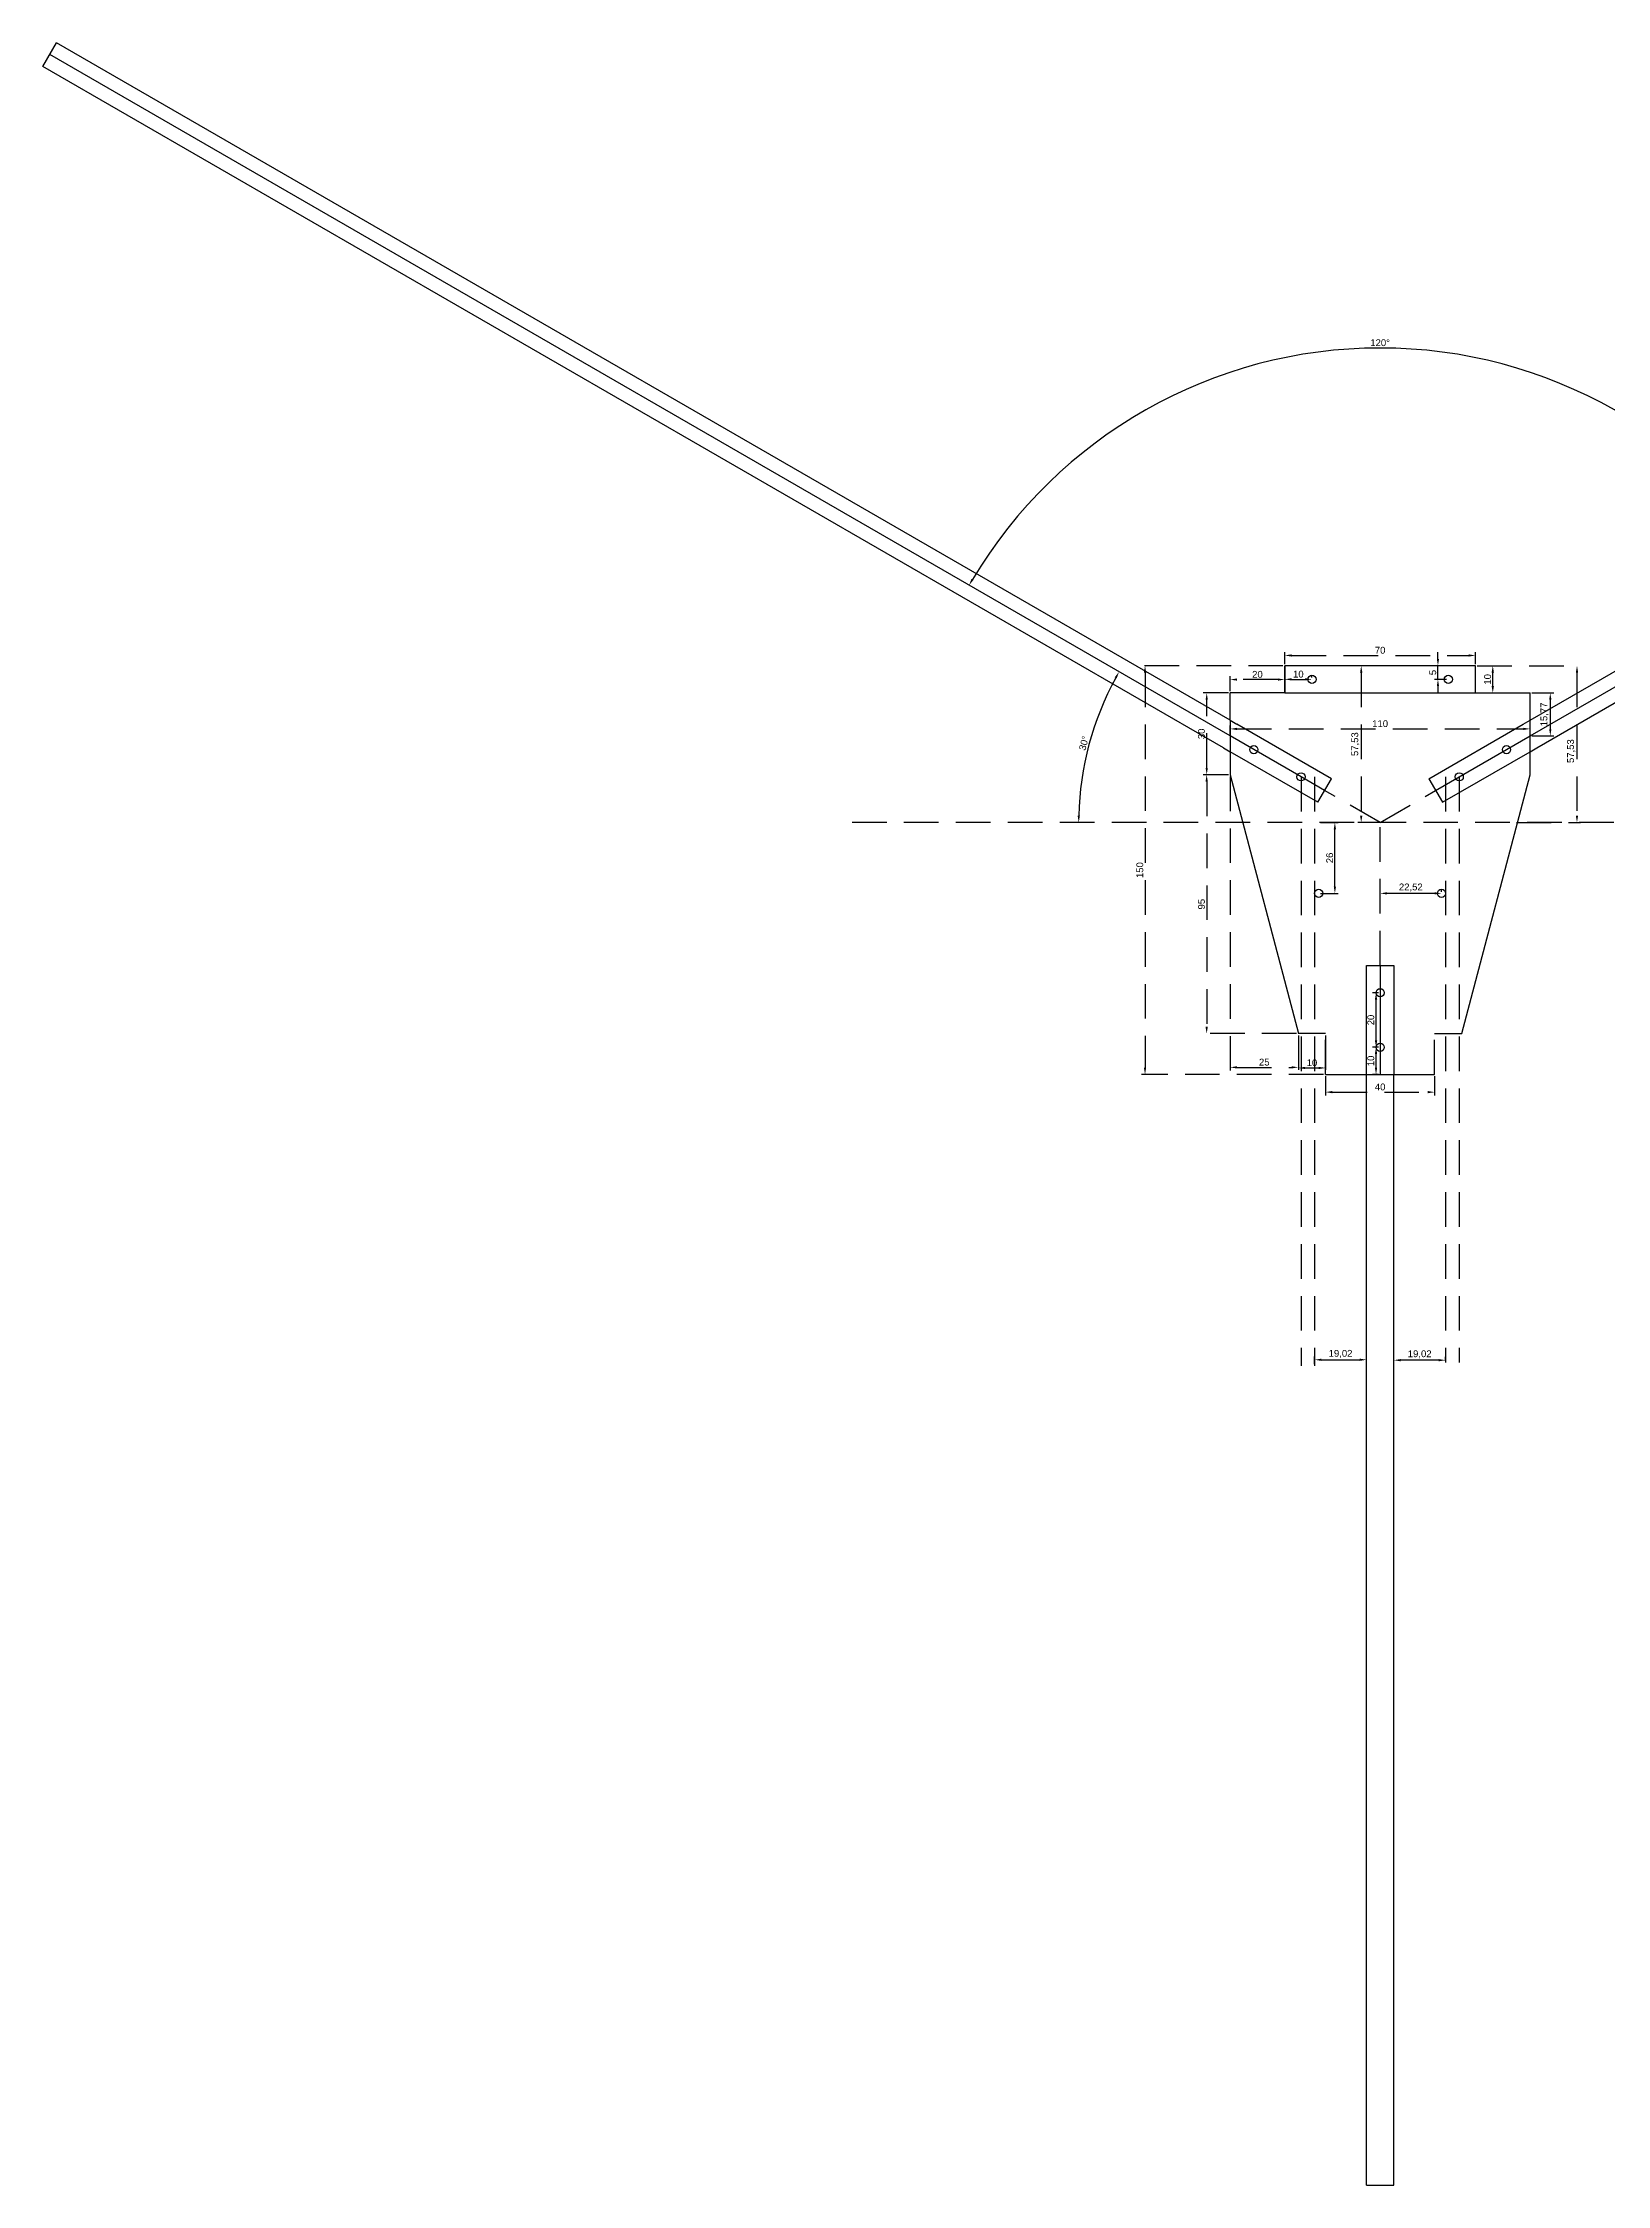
# Model space of a CAD drawing. Header units: millimetres. Extents: x -491 to 491, y 0 to 786.
# Drawn here: x -491 to 83, y 0 to 786 of the extents above; entities that cross this region are included whole.
import ezdxf

# ---------------------------------------------------------------- set-up
doc = ezdxf.new("R2010")
doc.units = ezdxf.units.MM
doc.linetypes.add('DASHED', pattern=[19.05, 12.7, -6.35])
doc.layers.get('0').update_dxf_attribs({"plot": 0})
doc.layers.add('Arms', color=40, linetype='Continuous', plot=False)
doc.layers.add('Arms axes', color=7, linetype='Continuous', plot=False)
for name, color, linetype in [('Body', 4, 'Continuous'), ('Body Dim', 4, 'DASHED'), ('Screws', 3, 'Continuous')]:
    doc.layers.add(name, color=color, linetype=linetype)
doc.styles.get("Standard").update_dxf_attribs({"font": 'arial.ttf'})
doc.dimstyles.new('ISO-25', dxfattribs={"dimtxt": 2.5, "dimasz": 2.5, "dimexe": 1.25, "dimexo": 0.625, "dimtad": 1, "dimtxsty": 'Standard', "dimcen": 2.5, "dimadec": 0, "dimazin": 0, "dimtfac": 1, "dimtmove": 0, "dimatfit": 3, "dimfxl": 1, "dimarcsym": 0})

# ---------------------------------------------------------------- blocks, each defined once
blk = doc.blocks.new('*D7')
at = {"layer": 'Arms', "color": 0, "lineweight": -2}
blk.add_arc((0, 500), 110.56, 151.29558, 178.70442, dxfattribs=at)
at = {"layer": 'Arms', "color": 0}
for points in [[(-96.61, 552.9), (-97.34, 553.31), (-95.75, 555.28)], [(-110.95, 502.5), (-110.12, 502.5), (-110.56, 500)]]:
    blk.add_solid(points, dxfattribs=at)
at = {"layer": 'Defpoints', "color": 0}
for p in [(-488.01, 781.75), (-103.89, 537.81), (-55, 531.75), (-200, 500), (200, 500)]:
    blk.add_point(p, dxfattribs=at)
at = {"layer": 'Arms', "color": 0, "insert": (-108.65, 529.11), "char_height": 2.5, "attachment_point": 5, "rotation": 75}
blk.add_mtext('30%%d', dxfattribs=at)
blk = doc.blocks.new('*D8')
at = {"layer": 'Arms', "color": 0, "lineweight": -2}
blk.add_arc((0, 500), 111.61, 1.28336, 28.71664, dxfattribs=at)
at = {"layer": 'Arms', "color": 0}
for points in [[(98.25, 553.83), (97.52, 553.42), (96.66, 555.81)], [(111.17, 502.5), (112, 502.5), (111.61, 500)]]:
    blk.add_solid(points, dxfattribs=at)
at = {"layer": 'Defpoints', "color": 0}
for p in [(488.01, 781.75), (104.88, 538.17), (55, 531.75), (-200, 500), (200, 500)]:
    blk.add_point(p, dxfattribs=at)
at = {"layer": 'Arms', "color": 0, "insert": (110.17, 527.41), "char_height": 2.5, "attachment_point": 5, "rotation": 283.97047}
blk.add_mtext('30%%d', dxfattribs=at)
blk = doc.blocks.new('*D10')
at = {"layer": 'Body Dim', "color": 0, "lineweight": -2}
for p, q in [((-35, 558.15), (-35, 562.55)), ((-32.5, 561.3), (32.5, 561.3)), ((35, 558.15), (35, 562.55))]:
    blk.add_line(p, q, dxfattribs=at)
at = {"layer": 'Body Dim', "color": 0}
for points in [[(-32.5, 561.71), (-32.5, 560.88), (-35, 561.3)], [(32.5, 560.88), (32.5, 561.71), (35, 561.3)]]:
    blk.add_solid(points, dxfattribs=at)
at = {"layer": 'Defpoints', "color": 0}
for p in [(35, 561.3), (-35, 557.53), (35, 557.53)]:
    blk.add_point(p, dxfattribs=at)
at = {"layer": 'Body Dim', "color": 0, "insert": (0, 563.2), "char_height": 2.5, "attachment_point": 5}
blk.add_mtext('70', dxfattribs=at)
blk = doc.blocks.new('*D12')
at = {"layer": 'Body Dim', "color": 0, "lineweight": -2}
for p, q in [((-55, 532.38), (-55, 535.6)), ((55, 532.38), (55, 535.6)), ((-52.5, 534.35), (52.5, 534.35))]:
    blk.add_line(p, q, dxfattribs=at)
at = {"layer": 'Body Dim', "color": 0}
for points in [[(-52.5, 534.76), (-52.5, 533.93), (-55, 534.35)], [(52.5, 533.93), (52.5, 534.76), (55, 534.35)]]:
    blk.add_solid(points, dxfattribs=at)
at = {"layer": 'Defpoints', "color": 0}
for p in [(-55, 531.75), (55, 534.35), (55, 531.75)]:
    blk.add_point(p, dxfattribs=at)
at = {"layer": 'Body Dim', "color": 0, "insert": (0, 536.25), "char_height": 2.5, "attachment_point": 5}
blk.add_mtext('110', dxfattribs=at)
blk = doc.blocks.new('*D18')
at = {"layer": 'Arms', "color": 0, "lineweight": -2}
blk.add_arc((0, 500), 174.11, 30.8227, 149.1773, dxfattribs=at)
at = {"layer": 'Arms', "color": 0}
for points in [[(-149.88, 589.42), (-149.16, 589), (-150.78, 587.06)], [(149.16, 589), (149.88, 589.42), (150.78, 587.06)]]:
    blk.add_solid(points, dxfattribs=at)
at = {"layer": 'Defpoints', "color": 0}
for p in [(-488.01, 781.75), (488.01, 781.75), (59.55, 663.61), (-55, 531.75), (55, 531.75)]:
    blk.add_point(p, dxfattribs=at)
at = {"layer": 'Arms', "color": 0, "insert": (0, 676.03), "char_height": 2.5, "attachment_point": 5}
blk.add_mtext('120%%d', dxfattribs=at)
blk = doc.blocks.new('*D32')
at = {"layer": 'Arms', "color": 0, "lineweight": -2}
for p, q in [((-24.02, 301.26), (-24.02, 304.11)), ((-21.52, 302.86), (-7.5, 302.86)), ((-5, 301.26), (-5, 304.11))]:
    blk.add_line(p, q, dxfattribs=at)
at = {"layer": 'Arms', "color": 0}
for points in [[(-21.52, 303.28), (-21.52, 302.45), (-24.02, 302.86)], [(-7.5, 302.45), (-7.5, 303.28), (-5, 302.86)]]:
    blk.add_solid(points, dxfattribs=at)
at = {"layer": 'Defpoints', "color": 0}
for p in [(-24.02, 300.63), (-5, 302.86), (-5, 300.63)]:
    blk.add_point(p, dxfattribs=at)
at = {"layer": 'Arms', "color": 0, "insert": (-14.51, 304.99), "char_height": 2.5, "attachment_point": 5}
blk.add_mtext('19,02', dxfattribs=at)
blk = doc.blocks.new('*D33')
at = {"layer": 'Arms', "color": 0, "lineweight": -2}
for p, q in [((5, 302.45), (5, 303.96)), ((21.52, 302.71), (7.5, 302.71)), ((24.02, 302.45), (24.02, 303.96))]:
    blk.add_line(p, q, dxfattribs=at)
at = {"layer": 'Arms', "color": 0}
for points in [[(7.5, 303.12), (7.5, 302.29), (5, 302.71)], [(21.52, 302.29), (21.52, 303.12), (24.02, 302.71)]]:
    blk.add_solid(points, dxfattribs=at)
at = {"layer": 'Defpoints', "color": 0}
for p in [(5, 302.71), (5, 301.82), (24.02, 301.82)]:
    blk.add_point(p, dxfattribs=at)
at = {"layer": 'Arms', "color": 0, "insert": (14.51, 304.83), "char_height": 2.5, "attachment_point": 5}
blk.add_mtext('19,02', dxfattribs=at)
blk = doc.blocks.new('*D45')
at = {"layer": 'Body Dim', "color": 0, "lineweight": -2}
for p, q in [((35.62, 557.53), (73.46, 557.53)), ((72.21, 555.03), (72.21, 502.5)), ((50.07, 500), (73.46, 500))]:
    blk.add_line(p, q, dxfattribs=at)
at = {"layer": 'Body Dim', "color": 0}
for points in [[(72.63, 555.03), (71.79, 555.03), (72.21, 557.53)], [(71.79, 502.5), (72.63, 502.5), (72.21, 500)]]:
    blk.add_solid(points, dxfattribs=at)
at = {"layer": 'Defpoints', "color": 0}
for p in [(35, 557.53), (49.44, 500), (72.21, 500)]:
    blk.add_point(p, dxfattribs=at)
at = {"layer": 'Body Dim', "color": 0, "insert": (70.08, 526.2), "char_height": 2.5, "attachment_point": 5, "rotation": 90}
blk.add_mtext('57,53', dxfattribs=at)
blk = doc.blocks.new('*D50')
at = {"layer": 'Defpoints', "color": 0}
for p in [(-35, 552.53), (-25, 552.53), (-25, 552.53)]:
    blk.add_point(p, dxfattribs=at)
at = {"layer": 'Screws', "color": 0, "lineweight": -2}
for p, q in [((-35, 553.15), (-35, 553.78)), ((-32.5, 552.53), (-27.5, 552.53)), ((-25, 553.15), (-25, 553.78))]:
    blk.add_line(p, q, dxfattribs=at)
at = {"layer": 'Screws', "color": 0}
for points in [[(-32.5, 552.95), (-32.5, 552.11), (-35, 552.53)], [(-27.5, 552.11), (-27.5, 552.95), (-25, 552.53)]]:
    blk.add_solid(points, dxfattribs=at)
at = {"layer": 'Screws', "color": 0, "insert": (-30, 554.43), "char_height": 2.5, "attachment_point": 5}
blk.add_mtext('10', dxfattribs=at)
blk = doc.blocks.new('*D52')
at = {"layer": 'Defpoints', "color": 0}
for p in [(21.21, 557.53), (25, 557.53), (25, 552.53)]:
    blk.add_point(p, dxfattribs=at)
at = {"layer": 'Screws', "color": 0, "lineweight": -2}
for p, q in [((21.21, 560.03), (21.21, 562.53)), ((24.37, 557.53), (19.96, 557.53)), ((24.37, 552.53), (19.96, 552.53)), ((21.21, 552.53), (21.21, 557.53)), ((21.21, 550.03), (21.21, 547.53))]:
    blk.add_line(p, q, dxfattribs=at)
at = {"layer": 'Screws', "color": 0}
for points in [[(20.8, 560.03), (21.63, 560.03), (21.21, 557.53)], [(21.63, 550.03), (20.8, 550.03), (21.21, 552.53)]]:
    blk.add_solid(points, dxfattribs=at)
at = {"layer": 'Screws', "color": 0, "insert": (19.32, 555.03), "char_height": 2.5, "attachment_point": 5, "rotation": 90}
blk.add_mtext('5', dxfattribs=at)
blk = doc.blocks.new('*D55')
at = {"layer": 'Defpoints', "color": 0}
for p in [(0, 474), (0, 473.76), (22.52, 474)]:
    blk.add_point(p, dxfattribs=at)
at = {"layer": 'Screws', "color": 0, "lineweight": -2}
for p, q in [((0, 474.39), (0, 475.25)), ((20.02, 474), (2.5, 474)), ((22.52, 474.62), (22.52, 475.25))]:
    blk.add_line(p, q, dxfattribs=at)
at = {"layer": 'Screws', "color": 0}
for points in [[(2.5, 474.42), (2.5, 473.58), (0, 474)], [(20.02, 473.58), (20.02, 474.42), (22.52, 474)]]:
    blk.add_solid(points, dxfattribs=at)
at = {"layer": 'Screws', "color": 0, "insert": (11.26, 476.13), "char_height": 2.5, "attachment_point": 5}
blk.add_mtext('22,52', dxfattribs=at)
blk = doc.blocks.new('*D58')
at = {"layer": 'Defpoints', "color": 0}
for p in [(-22.52, 500), (-16.6, 500), (-22.52, 474)]:
    blk.add_point(p, dxfattribs=at)
at = {"layer": 'Screws', "color": 0, "lineweight": -2}
for p, q in [((-21.9, 500), (-15.35, 500)), ((-16.6, 476.5), (-16.6, 497.5)), ((-21.9, 474), (-15.35, 474))]:
    blk.add_line(p, q, dxfattribs=at)
at = {"layer": 'Screws', "color": 0}
for points in [[(-16.18, 497.5), (-17.01, 497.5), (-16.6, 500)], [(-17.01, 476.5), (-16.18, 476.5), (-16.6, 474)]]:
    blk.add_solid(points, dxfattribs=at)
at = {"layer": 'Screws', "color": 0, "insert": (-18.5, 487), "char_height": 2.5, "attachment_point": 5, "rotation": 90}
blk.add_mtext('26', dxfattribs=at)
blk = doc.blocks.new('*D61')
at = {"layer": 'Body Dim', "color": 0, "lineweight": -2}
for p, q in [((-20, 406.9), (-20, 399.81)), ((-17.5, 401.06), (17.5, 401.06)), ((20, 406.9), (20, 399.81))]:
    blk.add_line(p, q, dxfattribs=at)
at = {"layer": 'Body Dim', "color": 0}
for points in [[(-17.5, 401.48), (-17.5, 400.65), (-20, 401.06)], [(17.5, 400.65), (17.5, 401.48), (20, 401.06)]]:
    blk.add_solid(points, dxfattribs=at)
at = {"layer": 'Defpoints', "color": 0}
for p in [(-20, 407.53), (20, 407.53), (20, 401.06)]:
    blk.add_point(p, dxfattribs=at)
at = {"layer": 'Body Dim', "color": 0, "insert": (0, 402.96), "char_height": 2.5, "attachment_point": 5}
blk.add_mtext('40', dxfattribs=at)
blk = doc.blocks.new('*D62')
at = {"layer": 'Body Dim', "color": 0, "lineweight": -2}
for p, q in [((35.62, 557.53), (42.57, 557.53)), ((41.32, 550.03), (41.32, 555.03)), ((35.62, 547.53), (42.57, 547.53))]:
    blk.add_line(p, q, dxfattribs=at)
at = {"layer": 'Body Dim', "color": 0}
for points in [[(41.74, 555.03), (40.91, 555.03), (41.32, 557.53)], [(40.91, 550.03), (41.74, 550.03), (41.32, 547.53)]]:
    blk.add_solid(points, dxfattribs=at)
at = {"layer": 'Defpoints', "color": 0}
for p in [(35, 557.53), (41.32, 557.53), (35, 547.53)]:
    blk.add_point(p, dxfattribs=at)
at = {"layer": 'Body Dim', "color": 0, "insert": (39.42, 552.53), "char_height": 2.5, "attachment_point": 5, "rotation": 90}
blk.add_mtext('10', dxfattribs=at)
blk = doc.blocks.new('*D63')
at = {"layer": 'Body Dim', "color": 0, "lineweight": -2}
for p, q in [((-55, 548.15), (-55, 553.7)), ((-37.5, 552.45), (-52.5, 552.45)), ((-35, 548.15), (-35, 553.7))]:
    blk.add_line(p, q, dxfattribs=at)
at = {"layer": 'Body Dim', "color": 0}
for points in [[(-52.5, 552.87), (-52.5, 552.04), (-55, 552.45)], [(-37.5, 552.04), (-37.5, 552.87), (-35, 552.45)]]:
    blk.add_solid(points, dxfattribs=at)
at = {"layer": 'Defpoints', "color": 0}
for p in [(-55, 552.45), (-55, 547.53), (-35, 547.53)]:
    blk.add_point(p, dxfattribs=at)
at = {"layer": 'Body Dim', "color": 0, "insert": (-45, 554.36), "char_height": 2.5, "attachment_point": 5}
blk.add_mtext('20', dxfattribs=at)
blk = doc.blocks.new('*D64')
at = {"layer": 'Body Dim', "color": 0, "lineweight": -2}
for p, q in [((-55.63, 547.53), (-64.86, 547.53)), ((-63.61, 520.03), (-63.61, 545.03)), ((-55.63, 517.53), (-64.86, 517.53))]:
    blk.add_line(p, q, dxfattribs=at)
at = {"layer": 'Body Dim', "color": 0}
for points in [[(-63.19, 545.03), (-64.02, 545.03), (-63.61, 547.53)], [(-64.02, 520.03), (-63.19, 520.03), (-63.61, 517.53)]]:
    blk.add_solid(points, dxfattribs=at)
at = {"layer": 'Defpoints', "color": 0}
for p in [(-63.61, 547.53), (-55, 547.53), (-55, 517.53)]:
    blk.add_point(p, dxfattribs=at)
at = {"layer": 'Body Dim', "color": 0, "insert": (-65.51, 532.53), "char_height": 2.5, "attachment_point": 5, "rotation": 90}
blk.add_mtext('30', dxfattribs=at)
blk = doc.blocks.new('*D65')
at = {"layer": 'Body Dim', "color": 0, "lineweight": -2}
for p, q in [((55.63, 547.53), (63.67, 547.53)), ((62.42, 545.03), (62.42, 534.25)), ((55.63, 531.75), (63.67, 531.75))]:
    blk.add_line(p, q, dxfattribs=at)
at = {"layer": 'Body Dim', "color": 0}
for points in [[(62.84, 545.03), (62.01, 545.03), (62.42, 547.53)], [(62.01, 534.25), (62.84, 534.25), (62.42, 531.75)]]:
    blk.add_solid(points, dxfattribs=at)
at = {"layer": 'Defpoints', "color": 0}
for p in [(55, 547.53), (55, 531.75), (62.42, 531.75)]:
    blk.add_point(p, dxfattribs=at)
at = {"layer": 'Body Dim', "color": 0, "insert": (60.3, 539.64), "char_height": 2.5, "attachment_point": 5, "rotation": 90}
blk.add_mtext('15,77', dxfattribs=at)
blk = doc.blocks.new('*D67')
at = {"layer": 'Defpoints', "color": 0}
for p in [(-1.5, 417.53), (0, 417.53), (0, 407.53)]:
    blk.add_point(p, dxfattribs=at)
at = {"layer": 'Screws', "color": 0, "lineweight": -2}
for p, q in [((-0.63, 417.53), (-2.75, 417.53)), ((-1.5, 410.03), (-1.5, 415.03)), ((-0.63, 407.53), (-2.75, 407.53))]:
    blk.add_line(p, q, dxfattribs=at)
at = {"layer": 'Screws', "color": 0}
for points in [[(-1.08, 415.03), (-1.92, 415.03), (-1.5, 417.53)], [(-1.92, 410.03), (-1.08, 410.03), (-1.5, 407.53)]]:
    blk.add_solid(points, dxfattribs=at)
at = {"layer": 'Screws', "color": 0, "insert": (-3.4, 412.53), "char_height": 2.5, "attachment_point": 5, "rotation": 90}
blk.add_mtext('10', dxfattribs=at)
blk = doc.blocks.new('*D70')
at = {"layer": 'Defpoints', "color": 0}
for p in [(-1.5, 437.53), (0, 437.53), (0, 417.53)]:
    blk.add_point(p, dxfattribs=at)
at = {"layer": 'Screws', "color": 0, "lineweight": -2}
for p, q in [((-0.63, 437.53), (-2.75, 437.53)), ((-1.5, 420.03), (-1.5, 435.03)), ((-0.63, 417.53), (-2.75, 417.53))]:
    blk.add_line(p, q, dxfattribs=at)
at = {"layer": 'Screws', "color": 0}
for points in [[(-1.08, 435.03), (-1.92, 435.03), (-1.5, 437.53)], [(-1.92, 420.03), (-1.08, 420.03), (-1.5, 417.53)]]:
    blk.add_solid(points, dxfattribs=at)
at = {"layer": 'Screws', "color": 0, "insert": (-3.4, 427.53), "char_height": 2.5, "attachment_point": 5, "rotation": 90}
blk.add_mtext('20', dxfattribs=at)
blk = doc.blocks.new('*D71')
at = {"layer": 'Body Dim', "color": 0, "lineweight": -2}
for p, q in [((-55.63, 517.53), (-64.87, 517.53)), ((-63.62, 515.03), (-63.62, 425.03)), ((-30.63, 422.53), (-64.87, 422.53))]:
    blk.add_line(p, q, dxfattribs=at)
at = {"layer": 'Body Dim', "color": 0}
for points in [[(-63.21, 515.03), (-64.04, 515.03), (-63.62, 517.53)], [(-64.04, 425.03), (-63.21, 425.03), (-63.62, 422.53)]]:
    blk.add_solid(points, dxfattribs=at)
at = {"layer": 'Defpoints', "color": 0}
for p in [(-55, 517.53), (-63.62, 422.53), (-30, 422.53)]:
    blk.add_point(p, dxfattribs=at)
at = {"layer": 'Body Dim', "color": 0, "insert": (-65.53, 470.03), "char_height": 2.5, "attachment_point": 5, "rotation": 90}
blk.add_mtext('95', dxfattribs=at)
blk = doc.blocks.new('*D72')
at = {"layer": 'Body Dim', "color": 0, "lineweight": -2}
for p, q in [((-55, 516.9), (-55, 408.91)), ((-30, 421.9), (-30, 408.91)), ((-52.5, 410.16), (-32.5, 410.16))]:
    blk.add_line(p, q, dxfattribs=at)
at = {"layer": 'Body Dim', "color": 0}
for points in [[(-52.5, 410.58), (-52.5, 409.74), (-55, 410.16)], [(-32.5, 409.74), (-32.5, 410.58), (-30, 410.16)]]:
    blk.add_solid(points, dxfattribs=at)
at = {"layer": 'Defpoints', "color": 0}
for p in [(-55, 517.53), (-30, 422.53), (-30, 410.16)]:
    blk.add_point(p, dxfattribs=at)
at = {"layer": 'Body Dim', "color": 0, "insert": (-42.5, 412.06), "char_height": 2.5, "attachment_point": 5}
blk.add_mtext('25', dxfattribs=at)
blk = doc.blocks.new('*D73')
at = {"layer": 'Body Dim', "color": 0, "lineweight": -2}
for p, q in [((-30, 421.9), (-30, 408.69)), ((-20, 421.9), (-20, 408.69)), ((-27.5, 409.94), (-22.5, 409.94))]:
    blk.add_line(p, q, dxfattribs=at)
at = {"layer": 'Body Dim', "color": 0}
for points in [[(-27.5, 410.35), (-27.5, 409.52), (-30, 409.94)], [(-22.5, 409.52), (-22.5, 410.35), (-20, 409.94)]]:
    blk.add_solid(points, dxfattribs=at)
at = {"layer": 'Defpoints', "color": 0}
for p in [(-30, 422.53), (-20, 422.53), (-20, 409.94)]:
    blk.add_point(p, dxfattribs=at)
at = {"layer": 'Body Dim', "color": 0, "insert": (-25, 411.84), "char_height": 2.5, "attachment_point": 5}
blk.add_mtext('10', dxfattribs=at)
blk = doc.blocks.new('*D74')
at = {"layer": 'Body Dim', "color": 0, "lineweight": -2}
for p, q in [((-35.63, 557.53), (-87.48, 557.53)), ((-86.23, 555.03), (-86.23, 410.03)), ((-20.76, 407.53), (-87.48, 407.53))]:
    blk.add_line(p, q, dxfattribs=at)
at = {"layer": 'Body Dim', "color": 0}
for points in [[(-85.81, 555.03), (-86.64, 555.03), (-86.23, 557.53)], [(-86.64, 410.03), (-85.81, 410.03), (-86.23, 407.53)]]:
    blk.add_solid(points, dxfattribs=at)
at = {"layer": 'Defpoints', "color": 0}
for p in [(-35, 557.53), (-86.23, 407.53), (-20.14, 407.53)]:
    blk.add_point(p, dxfattribs=at)
at = {"layer": 'Body Dim', "color": 0, "insert": (-88.13, 482.53), "char_height": 2.5, "attachment_point": 5, "rotation": 90}
blk.add_mtext('150', dxfattribs=at)
blk = doc.blocks.new('*D75')
at = {"layer": 'Body Dim', "color": 0, "lineweight": -2}
for p, q in [((-0.63, 557.53), (-8.19, 557.53)), ((-6.94, 555.03), (-6.94, 502.5)), ((-0.62, 500), (-8.19, 500))]:
    blk.add_line(p, q, dxfattribs=at)
at = {"layer": 'Body Dim', "color": 0}
for points in [[(-6.52, 555.03), (-7.35, 555.03), (-6.94, 557.53)], [(-7.35, 502.5), (-6.52, 502.5), (-6.94, 500)]]:
    blk.add_solid(points, dxfattribs=at)
at = {"layer": 'Defpoints', "color": 0}
for p in [(0, 557.53), (-6.94, 500), (0, 500)]:
    blk.add_point(p, dxfattribs=at)
at = {"layer": 'Body Dim', "color": 0, "insert": (-9.06, 528.76), "char_height": 2.5, "attachment_point": 5, "rotation": 90}
blk.add_mtext('57,53', dxfattribs=at)

msp = doc.modelspace()

# ---------------------------------------------------------------- linework, layer by layer
for p, q in [((-55.001, 531.755), (-488.014, 781.755)), ((55.001, 531.755), (488.014, 781.755)), ((-22.86, 507.425), (-55.001, 525.981))]:
    msp.add_line(p, q)
at = {"linetype": 'DASHED'}
for p, q in [((-29.021, 516.755), (-29.021, 300.633)), ((29.021, 516.755), (29.021, 301.822)), ((200, 500), (-200, 500))]:
    msp.add_line(p, q, dxfattribs=at)
at = {"layer": 'Arms'}
for p, q in [((-490.514, 777.425), (-485.514, 786.085)), ((-55.001, 537.529), (-485.514, 786.085)), ((55.001, 537.529), (485.514, 786.085)), ((-57.501, 527.425), (-490.514, 777.425)), ((57.501, 527.425), (490.514, 777.425)), ((-35.001, 557.529), (-35.001, 547.529)), ((34.999, 557.529), (-35.001, 557.529)), ((34.999, 547.529), (34.999, 557.529)), ((-35.001, 547.529), (34.999, 547.529)), ((-55.001, 537.529), (-52.501, 536.085)), ((-17.86, 516.085), (-52.501, 536.085)), ((17.86, 516.085), (52.501, 536.085)), ((52.501, 536.085), (55.001, 537.529)), ((-57.501, 527.425), (-55.001, 525.981)), ((55.001, 525.981), (57.501, 527.425)), ((-22.86, 507.425), (-55.001, 525.981)), ((-22.86, 507.425), (-55.001, 525.981)), ((22.86, 507.425), (55.001, 525.981)), ((-22.86, 507.425), (-17.86, 516.085)), ((17.86, 516.085), (22.86, 507.425)), ((-5, 407.528), (-5, 447.528)), ((-5, 447.528), (5, 447.528)), ((5, 447.528), (5, 407.528)), ((-5, 0), (5, 0))]:
    msp.add_line(p, q, dxfattribs=at)
at = {"layer": 'Arms', "linetype": 'DASHED'}
for p, q in [((-24.021, 516.755), (-24.021, 300.633)), ((24.021, 516.755), (24.021, 301.822))]:
    msp.add_line(p, q, dxfattribs=at)
at = {"layer": 'Arms', "linetype": 'Continuous'}
for p, q in [((-5, 0), (-5, 407.528)), ((5, 0), (5, 407.528))]:
    msp.add_line(p, q, dxfattribs=at)
at = {"layer": 'Arms axes'}
for p, q in [((-46.341, 526.755), (-55.001, 531.755)), ((-29.021, 516.755), (-46.341, 526.755)), ((29.021, 516.755), (46.341, 526.755)), ((46.341, 526.755), (55.001, 531.755)), ((-20.36, 511.755), (-29.021, 516.755)), ((20.36, 511.755), (29.021, 516.755)), ((0, 447.528), (0, 407.528))]:
    msp.add_line(p, q, dxfattribs=at)
at = {"layer": 'Arms axes', "linetype": 'DASHED'}
for p, q in [((0, 500), (-20.36, 511.755)), ((0, 500), (20.36, 511.755)), ((0, 447.528), (0, 500))]:
    msp.add_line(p, q, dxfattribs=at)
at = {"layer": 'Body'}
for p, q in [((-35.001, 547.529), (-35.001, 557.529)), ((34.999, 547.529), (34.999, 557.529)), ((-35.001, 547.529), (-55.001, 547.529)), ((-55.001, 537.529), (-55.001, 547.529)), ((34.999, 547.529), (55.001, 547.529)), ((55.001, 537.529), (55.001, 547.529)), ((-20, 407.528), (20, 407.528))]:
    msp.add_line(p, q, dxfattribs=at)
for points in [[(34.999, 557.529), (-35.001, 557.529)], [(-55.001, 537.529), (-55.001, 531.755), (-55.001, 525.981), (-55.001, 517.528), (-30, 422.528)], [(30, 422.528), (55.001, 517.528), (55.001, 525.981), (55.001, 531.755), (55.001, 537.529)]]:
    msp.add_lwpolyline(points, dxfattribs=at)
at = {"layer": 'Body Dim'}
for p, q in [((-20, 422.528), (-30, 422.528)), ((-20, 407.528), (-20, 422.528)), ((20, 407.528), (20, 422.528)), ((20, 422.528), (30, 422.528))]:
    msp.add_line(p, q, dxfattribs=at)
at = {"layer": 'Screws'}
for centre in [(-25.001, 552.529), (24.999, 552.529), (-46.341, 526.755), (46.341, 526.755), (-29.021, 516.755), (29.021, 516.755), (-22.521, 474), (22.521, 474), (0, 437.528), (0, 417.528)]:
    msp.add_circle(centre, 1.5, dxfattribs=at)

# ---------------------------------------------------------------- dimensions: what is measured, and where the dimension line sits
at = {"layer": 'Arms'}
for base, line1, line2, picture, middle in [((-103.895, 537.815), ((200, 500), (-200, 500)), ((-55.001, 531.755), (-488.014, 781.755)), '*D7', (-108.647, 529.112)), ((59.549, 663.61), ((-55.001, 531.755), (-488.014, 781.755)), ((55.001, 531.755), (488.014, 781.755)), '*D18', (0, 676.028))]:
    dim = msp.add_angular_dim_2l(base=base, line1=line1, line2=line2, dimstyle='ISO-25', dxfattribs=at)
    dim.commit()
    dim.dimension.update_dxf_attribs({"geometry": picture, "text_midpoint": middle})
dim = msp.add_angular_dim_2l(base=(104.884, 538.175), line1=((200, 500), (-200, 500)), line2=((55.001, 531.755), (488.014, 781.755)), dimstyle='ISO-25', dxfattribs=at)
dim.commit()
dim.dimension.update_dxf_attribs({"geometry": '*D8', "text_midpoint": (108.313, 526.946), "dimtype": 162})
for base, p1, p2, picture, middle in [((-5, 302.863), (-24.021, 300.633), (-5, 300.633), '*D32', (-14.51, 304.989)), ((5, 302.708), (24.021, 301.822), (5, 301.822), '*D33', (14.51, 304.834))]:
    dim = msp.add_linear_dim(base=base, p1=p1, p2=p2, dimstyle='ISO-25', dxfattribs=at)
    dim.commit()
    dim.dimension.update_dxf_attribs({"geometry": picture, "text_midpoint": middle})
at = {"layer": 'Body Dim'}
for base, p1, p2, picture, middle in [((34.999, 561.296), (-35.001, 557.529), (34.999, 557.529), '*D10', (-0.001, 563.197)), ((-55.001, 552.455), (-35.001, 547.529), (-55.001, 547.529), '*D63', (-45.001, 554.356)), ((55.001, 534.348), (-55.001, 531.755), (55.001, 531.755), '*D12', (0, 536.249)), ((-30, 410.159), (-55.001, 517.528), (-30, 422.528), '*D72', (-42.501, 412.06)), ((-20, 409.936), (-30, 422.528), (-20, 422.528), '*D73', (-25, 411.837)), ((20, 401.062), (-20, 407.528), (20, 407.528), '*D61', (0, 402.964))]:
    dim = msp.add_linear_dim(base=base, p1=p1, p2=p2, dimstyle='ISO-25', dxfattribs=at)
    dim.commit()
    dim.dimension.update_dxf_attribs({"geometry": picture, "text_midpoint": middle})
for base, p1, p2, picture, middle in [((-86.226, 407.528), (-35.001, 557.529), (-20.137, 407.528), '*D74', (-88.127, 482.529)), ((-6.936, 500), (-0.001, 557.529), (0, 500), '*D75', (-9.062, 528.764)), ((41.322, 557.529), (34.999, 547.529), (34.999, 557.529), '*D62', (39.421, 552.529)), ((-63.605, 547.529), (-55.001, 517.528), (-55.001, 547.529), '*D64', (-65.506, 532.529)), ((62.424, 531.755), (55.001, 547.529), (55.001, 531.755), '*D65', (60.297, 539.642)), ((-63.625, 422.528), (-55.001, 517.528), (-30, 422.528), '*D71', (-65.526, 470.028))]:
    dim = msp.add_linear_dim(base=base, p1=p1, p2=p2, angle=90, dimstyle='ISO-25', dxfattribs=at)
    dim.commit()
    dim.dimension.update_dxf_attribs({"geometry": picture, "text_midpoint": middle})
dim = msp.add_linear_dim(base=(72.21, 500), p1=(34.999, 557.529), p2=(49.444, 500), angle=90, dimstyle='ISO-25', dxfattribs=at)
dim.commit()
dim.dimension.update_dxf_attribs({"geometry": '*D45', "text_midpoint": (72.21, 526.197), "dimtype": 160})
at = {"layer": 'Screws'}
for base, p1, p2, picture, middle in [((21.213, 557.529), (24.999, 552.529), (24.999, 557.529), '*D52', (19.317, 555.029)), ((-16.596, 500), (-22.521, 474), (-22.521, 500), '*D58', (-18.497, 487)), ((-1.5, 437.528), (0, 417.528), (0, 437.528), '*D70', (-3.401, 427.528)), ((-1.5, 417.528), (0, 407.528), (0, 417.528), '*D67', (-3.401, 412.528))]:
    dim = msp.add_linear_dim(base=base, p1=p1, p2=p2, angle=90, dimstyle='ISO-25', dxfattribs=at)
    dim.commit()
    dim.dimension.update_dxf_attribs({"geometry": picture, "text_midpoint": middle})
for base, p1, p2, picture, middle in [((-25.001, 552.529), (-35.001, 552.529), (-25.001, 552.529), '*D50', (-30.001, 554.43)), ((0, 474), (22.521, 474), (0, 473.764), '*D55', (11.26, 476.126))]:
    dim = msp.add_linear_dim(base=base, p1=p1, p2=p2, dimstyle='ISO-25', dxfattribs=at)
    dim.commit()
    dim.dimension.update_dxf_attribs({"geometry": picture, "text_midpoint": middle})

doc.saveas('drawing.dxf')
